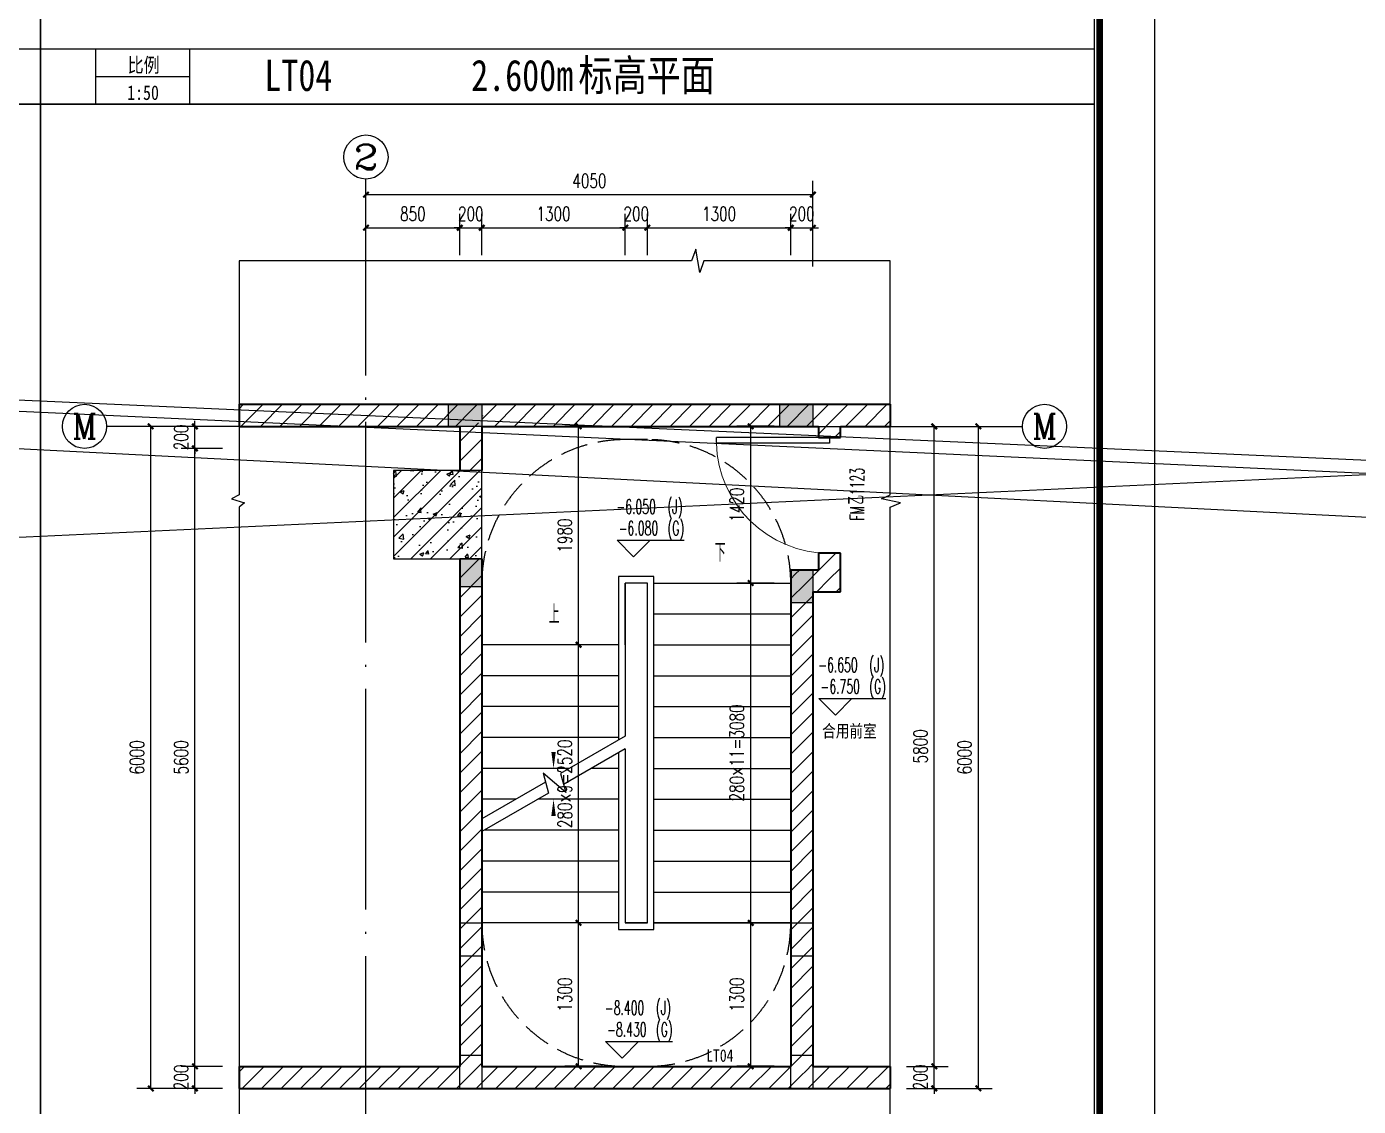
# Model space of a CAD drawing. Header units: millimetres. Extents: x 434053 to 1059003, y -2417481 to 936527.
# Drawn here: x 598276 to 610344, y -1800839 to -1791054 of the extents above; entities that cross this region are included whole.
import ezdxf
from ezdxf.enums import TextEntityAlignment as Align

# ---------------------------------------------------------------- set-up
doc = ezdxf.new("R2010")
doc.units = ezdxf.units.MM
doc.header["$LTSCALE"] = 1000
doc.header["$MEASUREMENT"] = 0
doc.linetypes.add('DASH', pattern=[0.35, 0.25, -0.1])
doc.linetypes.add('DOTE', pattern=[2.42, 2, -0.2, 0.02, -0.2])
doc.layers.get('Defpoints').update_dxf_attribs({"color": 6})
doc.layers.add('20221202建筑修改', color=6, linetype='Continuous', plot=False)
doc.layers.add('A-ANNO-TEXT', color=7, linetype='Continuous', lineweight=25)
doc.layers.add('A-WALL', color=5, linetype='Continuous', lineweight=35)
for name, color, linetype in [('A-ANNO-TTLB', 7, 'Continuous'), ('A-AXIS', 16, 'DOTE'), ('A-WALL-PATT', 8, 'Continuous'), ('AXIS', 3, 'Continuous'), ('AXIS_TEXT', 7, 'Continuous'), ('COLUMN', 5, 'Continuous'), ('DIM_ELEV', 3, 'Continuous'), ('DIM_SYMB', 3, 'Continuous'), ('DOOR_FIRE', 4, 'Continuous'), ('DOOR_FIRE_TEXT', 7, 'Continuous'), ('HZHZNEWPLOTLAYER#@$TT', 7, 'Continuous'), ('PUB_DIM', 83, 'Continuous'), ('PUB_HATCH', 8, 'Continuous'), ('PUB_TEXT', 7, 'Continuous'), ('STAIR', 2, 'Continuous'), ('TZ', 6, 'Continuous'), ('TZ_HATCH', 8, 'Continuous')]:
    doc.layers.add(name, color=color, linetype=linetype)
doc.styles.add('_TCH_AXIS', font='COMPLEX', dxfattribs={"bigfont": 'GBCBIG'})
doc.styles.add('_TCH_DIM', font='SIMPLEX.shx', dxfattribs={"width": 0.8, "height": 3, "bigfont": 'GBCBIG.shx'})
doc.styles.add('_TCH_DIM_T3', font='SIMPLEX', dxfattribs={"width": 0.705882, "bigfont": 'GBCBIG'})
doc.styles.add('_TCH_WINDOW', font='SIMPLEX.shx', dxfattribs={"width": 0.8, "height": 3.5, "bigfont": 'GBCBIG.shx'})
doc.styles.add('COMPLEX', font='COMPLEX')
doc.styles.add('TITXV', font='', dxfattribs={"width": 0.8})
doc.styles.add('宋体', font='', dxfattribs={"width": 0.8})
doc.styles.get('TITXV').set_extended_font_data('SimSun')
doc.styles.get('宋体').set_extended_font_data('SimSun')
doc.dimstyles.new('_TCH_ARCH&&50', dxfattribs={"dimtxt": 127.5, "dimasz": 50, "dimexe": 125, "dimexo": 150, "dimgap": 61.25, "dimtad": 1, "dimdec": 0, "dimzin": 0, "dimdsep": 46, "dimtxsty": '_TCH_DIM_T3', "dimblk": 'ARCHTICK', "dimcen": 0.09, "dimclrt": 7, "dimazin": 2, "dimtfac": 1, "dimtdec": 0, "dimtix": 1, "dimtmove": 2, "dimatfit": 3, "dimfxl": 1, "dimtolj": 1, "dimtzin": 0, "dimarcsym": 0})
pattern_1 = [(45, (-1713816.56, -1462893.01), (-88.388383, 88.388383), [])]

# ---------------------------------------------------------------- blocks, each defined once
blk = doc.blocks.new('A$C1A944FEE')
for p, q in [((0, 500), (9550, 500)), ((500, 500), (500, 0)), ((1350, 500), (1350, 0)), ((500, 250), (1350, 250))]:
    blk.add_line(p, q)
blk.add_lwpolyline([(0, 11820), (9550, 11820), (9550, 0), (0, 0)], close=True)
at = {"layer": 'PUB_TEXT', "style": '宋体', "width": 0.8}
for s, p in [('比例', (791, 288)), ('1:50', (786, 38))]:
    blk.add_text(s, height=132.2, dxfattribs=at).set_placement(p)
blk = doc.blocks.new('_AXISO')
blk.add_circle((0, 0), 0.5)
at = {"layer": 'AXIS_TEXT', "style": 'COMPLEX', "width": 1.041667}
blk.add_attdef('A', text='', height=0.56, dxfattribs=at).set_placement((-0.25, -0.28), (0.25, -0.28), align=Align.FIT)
blk = doc.blocks.new('_ArchTick')
at = {"color": 0, "linetype": 'ByBlock', "const_width": 0.4}
blk.add_lwpolyline([(-0.5, -0.5), (0.5, 0.5)], dxfattribs=at)
blk = doc.blocks.new('*D2411')
at = {"layer": 'Defpoints', "color": 0, "transparency": 16777216}
for p in [(6800, 10500), (2750, 9700), (6800, 9700)]:
    blk.add_point(p, dxfattribs=at)
at = {"layer": 'PUB_DIM', "color": 0, "lineweight": -2, "transparency": 16777216}
for p, q in [((2750, 9850), (2750, 10625)), ((6800, 9850), (6800, 10625)), ((2750, 10500), (6800, 10500))]:
    blk.add_line(p, q, dxfattribs=at)
at = {"layer": 'PUB_DIM', "color": 0, "lineweight": -2, "transparency": 16777216, "xscale": 50, "yscale": 50, "zscale": 50, "rotation": 180}
blk.add_blockref('_ArchTick', (2750, 10500), dxfattribs=at)
at = {"layer": 'PUB_DIM', "color": 0, "lineweight": -2, "transparency": 16777216, "xscale": 50, "yscale": 50, "zscale": 50}
blk.add_blockref('_ArchTick', (6800, 10500), dxfattribs=at)
at = {"layer": 'PUB_DIM', "color": 7, "transparency": 16777216, "insert": (4775, 10625), "char_height": 127.5, "attachment_point": 5, "style": '_TCH_DIM_T3'}
blk.add_mtext('\\A1;4050', dxfattribs=at)
blk = doc.blocks.new('*D2413')
at = {"layer": 'Defpoints', "color": 0, "transparency": 16777216}
for p in [(800, 8400), (1600, 8400), (1600, 2400)]:
    blk.add_point(p, dxfattribs=at)
at = {"layer": 'PUB_DIM', "color": 0, "lineweight": -2, "transparency": 16777216}
for p, q in [((1450, 8400), (675, 8400)), ((800, 2400), (800, 8400)), ((1450, 2400), (675, 2400))]:
    blk.add_line(p, q, dxfattribs=at)
at = {"layer": 'PUB_DIM', "color": 0, "lineweight": -2, "transparency": 16777216, "xscale": 50, "yscale": 50, "zscale": 50}
for p, rotation in [((800, 8400), 90), ((800, 2400), 270)]:
    blk.add_blockref('_ArchTick', p, dxfattribs=dict(at, rotation=rotation))
at = {"layer": 'PUB_DIM', "color": 7, "transparency": 16777216, "insert": (675, 5400), "char_height": 127.5, "attachment_point": 5, "rotation": 90, "style": '_TCH_DIM_T3'}
blk.add_mtext('\\A1;6000', dxfattribs=at)
blk = doc.blocks.new('*D2414')
at = {"layer": 'Defpoints', "color": 0, "transparency": 16777216}
for p in [(7500, 8400), (8300, 8400), (7500, 2400)]:
    blk.add_point(p, dxfattribs=at)
at = {"layer": 'PUB_DIM', "color": 0, "lineweight": -2, "transparency": 16777216}
for p, q in [((7650, 8400), (8425, 8400)), ((8300, 2400), (8300, 8400)), ((7650, 2400), (8425, 2400))]:
    blk.add_line(p, q, dxfattribs=at)
at = {"layer": 'PUB_DIM', "color": 0, "lineweight": -2, "transparency": 16777216, "xscale": 50, "yscale": 50, "zscale": 50}
for p, rotation in [((8300, 8400), 90), ((8300, 2400), 270)]:
    blk.add_blockref('_ArchTick', p, dxfattribs=dict(at, rotation=rotation))
at = {"layer": 'PUB_DIM', "color": 7, "transparency": 16777216, "insert": (8175, 5400), "char_height": 127.5, "attachment_point": 5, "rotation": 90, "style": '_TCH_DIM_T3'}
blk.add_mtext('\\A1;6000', dxfattribs=at)
blk = doc.blocks.new('*D2415')
at = {"layer": 'Defpoints', "color": 0, "transparency": 16777216}
for p in [(1200, 8400), (1600, 8400), (1600, 8200)]:
    blk.add_point(p, dxfattribs=at)
at = {"layer": 'PUB_DIM', "color": 0, "lineweight": -2, "transparency": 16777216}
for p, q in [((1200, 8400), (1200, 8450)), ((1450, 8400), (1075, 8400)), ((1200, 8200), (1200, 8400)), ((1450, 8200), (1075, 8200)), ((1200, 8200), (1200, 8150))]:
    blk.add_line(p, q, dxfattribs=at)
at = {"layer": 'PUB_DIM', "color": 0, "lineweight": -2, "transparency": 16777216, "xscale": 50, "yscale": 50, "zscale": 50}
for p, rotation in [((1200, 8400), 270), ((1200, 8200), 90)]:
    blk.add_blockref('_ArchTick', p, dxfattribs=dict(at, rotation=rotation))
at = {"layer": 'PUB_DIM', "color": 7, "transparency": 16777216, "insert": (1075, 8300), "char_height": 127.5, "attachment_point": 5, "rotation": 90, "style": '_TCH_DIM_T3'}
blk.add_mtext('\\A1;200', dxfattribs=at)
blk = doc.blocks.new('*D2416')
at = {"layer": 'Defpoints', "color": 0, "transparency": 16777216}
for p in [(1200, 8200), (1600, 8200), (1600, 2600)]:
    blk.add_point(p, dxfattribs=at)
at = {"layer": 'PUB_DIM', "color": 0, "lineweight": -2, "transparency": 16777216}
for p, q in [((1450, 8200), (1075, 8200)), ((1200, 2600), (1200, 8200)), ((1450, 2600), (1075, 2600))]:
    blk.add_line(p, q, dxfattribs=at)
at = {"layer": 'PUB_DIM', "color": 0, "lineweight": -2, "transparency": 16777216, "xscale": 50, "yscale": 50, "zscale": 50}
for p, rotation in [((1200, 8200), 90), ((1200, 2600), 270)]:
    blk.add_blockref('_ArchTick', p, dxfattribs=dict(at, rotation=rotation))
at = {"layer": 'PUB_DIM', "color": 7, "transparency": 16777216, "insert": (1075, 5400), "char_height": 127.5, "attachment_point": 5, "rotation": 90, "style": '_TCH_DIM_T3'}
blk.add_mtext('\\A1;5600', dxfattribs=at)
blk = doc.blocks.new('*D2417')
at = {"layer": 'Defpoints', "color": 0, "transparency": 16777216}
for p in [(1200, 2600), (1600, 2600), (1600, 2400)]:
    blk.add_point(p, dxfattribs=at)
at = {"layer": 'PUB_DIM', "color": 0, "lineweight": -2, "transparency": 16777216}
for p, q in [((1450, 2600), (1075, 2600)), ((1200, 2600), (1200, 2650)), ((1200, 2400), (1200, 2600)), ((1450, 2400), (1075, 2400)), ((1200, 2400), (1200, 2350))]:
    blk.add_line(p, q, dxfattribs=at)
at = {"layer": 'PUB_DIM', "color": 0, "lineweight": -2, "transparency": 16777216, "xscale": 50, "yscale": 50, "zscale": 50}
for p, rotation in [((1200, 2600), 270), ((1200, 2400), 90)]:
    blk.add_blockref('_ArchTick', p, dxfattribs=dict(at, rotation=rotation))
at = {"layer": 'PUB_DIM', "color": 7, "transparency": 16777216, "insert": (1075, 2500), "char_height": 127.5, "attachment_point": 5, "rotation": 90, "style": '_TCH_DIM_T3'}
blk.add_mtext('\\A1;200', dxfattribs=at)
blk = doc.blocks.new('*D2418')
at = {"layer": 'Defpoints', "color": 0, "transparency": 16777216}
for p in [(7500, 8400), (7900, 8400), (7500, 2600)]:
    blk.add_point(p, dxfattribs=at)
at = {"layer": 'PUB_DIM', "color": 0, "lineweight": -2, "transparency": 16777216}
for p, q in [((7650, 8400), (8025, 8400)), ((7900, 2600), (7900, 8400)), ((7650, 2600), (8025, 2600))]:
    blk.add_line(p, q, dxfattribs=at)
at = {"layer": 'PUB_DIM', "color": 0, "lineweight": -2, "transparency": 16777216, "xscale": 50, "yscale": 50, "zscale": 50}
for p, rotation in [((7900, 8400), 90), ((7900, 2600), 270)]:
    blk.add_blockref('_ArchTick', p, dxfattribs=dict(at, rotation=rotation))
at = {"layer": 'PUB_DIM', "color": 7, "transparency": 16777216, "insert": (7775, 5500), "char_height": 127.5, "attachment_point": 5, "rotation": 90, "style": '_TCH_DIM_T3'}
blk.add_mtext('\\A1;5800', dxfattribs=at)
blk = doc.blocks.new('*D2419')
at = {"layer": 'Defpoints', "color": 0, "transparency": 16777216}
for p in [(7500, 2600), (7900, 2600), (7500, 2400)]:
    blk.add_point(p, dxfattribs=at)
at = {"layer": 'PUB_DIM', "color": 0, "lineweight": -2, "transparency": 16777216}
for p, q in [((7650, 2600), (8025, 2600)), ((7900, 2600), (7900, 2650)), ((7900, 2400), (7900, 2600)), ((7650, 2400), (8025, 2400)), ((7900, 2400), (7900, 2350))]:
    blk.add_line(p, q, dxfattribs=at)
at = {"layer": 'PUB_DIM', "color": 0, "lineweight": -2, "transparency": 16777216, "xscale": 50, "yscale": 50, "zscale": 50}
for p, rotation in [((7900, 2600), 270), ((7900, 2400), 90)]:
    blk.add_blockref('_ArchTick', p, dxfattribs=dict(at, rotation=rotation))
at = {"layer": 'PUB_DIM', "color": 7, "transparency": 16777216, "insert": (7775, 2500), "char_height": 127.5, "attachment_point": 5, "rotation": 90, "style": '_TCH_DIM_T3'}
blk.add_mtext('\\A1;200', dxfattribs=at)
blk = doc.blocks.new('*D2426')
at = {"layer": 'Defpoints', "color": 0, "transparency": 16777216}
for p in [(3600, 10200), (2750, 9800), (3600, 9800)]:
    blk.add_point(p, dxfattribs=at)
at = {"layer": 'PUB_DIM', "color": 0, "lineweight": -2, "transparency": 16777216}
for p, q in [((2750, 9950), (2750, 10325)), ((3600, 9950), (3600, 10325)), ((2750, 10200), (3600, 10200))]:
    blk.add_line(p, q, dxfattribs=at)
at = {"layer": 'PUB_DIM', "color": 0, "lineweight": -2, "transparency": 16777216, "xscale": 50, "yscale": 50, "zscale": 50, "rotation": 180}
blk.add_blockref('_ArchTick', (2750, 10200), dxfattribs=at)
at = {"layer": 'PUB_DIM', "color": 0, "lineweight": -2, "transparency": 16777216, "xscale": 50, "yscale": 50, "zscale": 50}
blk.add_blockref('_ArchTick', (3600, 10200), dxfattribs=at)
at = {"layer": 'PUB_DIM', "color": 7, "transparency": 16777216, "insert": (3175, 10325), "char_height": 127.5, "attachment_point": 5, "style": '_TCH_DIM_T3'}
blk.add_mtext('\\A1;850', dxfattribs=at)
blk = doc.blocks.new('*D2427')
at = {"layer": 'Defpoints', "color": 0, "transparency": 16777216}
for p in [(3800, 10200), (3600, 9800), (3800, 9800)]:
    blk.add_point(p, dxfattribs=at)
at = {"layer": 'PUB_DIM', "color": 0, "lineweight": -2, "transparency": 16777216}
for p, q in [((3600, 9950), (3600, 10325)), ((3800, 9950), (3800, 10325)), ((3600, 10200), (3550, 10200)), ((3600, 10200), (3800, 10200)), ((3800, 10200), (3850, 10200))]:
    blk.add_line(p, q, dxfattribs=at)
at = {"layer": 'PUB_DIM', "color": 0, "lineweight": -2, "transparency": 16777216, "xscale": 50, "yscale": 50, "zscale": 50}
blk.add_blockref('_ArchTick', (3600, 10200), dxfattribs=at)
at = {"layer": 'PUB_DIM', "color": 0, "lineweight": -2, "transparency": 16777216, "xscale": 50, "yscale": 50, "zscale": 50, "rotation": 180}
blk.add_blockref('_ArchTick', (3800, 10200), dxfattribs=at)
at = {"layer": 'PUB_DIM', "color": 7, "transparency": 16777216, "insert": (3700, 10325), "char_height": 127.5, "attachment_point": 5, "style": '_TCH_DIM_T3'}
blk.add_mtext('\\A1;200', dxfattribs=at)
blk = doc.blocks.new('*D2428')
at = {"layer": 'Defpoints', "color": 0, "transparency": 16777216}
for p in [(5100, 10200), (3800, 9800), (5100, 9800)]:
    blk.add_point(p, dxfattribs=at)
at = {"layer": 'PUB_DIM', "color": 0, "lineweight": -2, "transparency": 16777216}
for p, q in [((3800, 9950), (3800, 10325)), ((5100, 9950), (5100, 10325)), ((3800, 10200), (5100, 10200))]:
    blk.add_line(p, q, dxfattribs=at)
at = {"layer": 'PUB_DIM', "color": 0, "lineweight": -2, "transparency": 16777216, "xscale": 50, "yscale": 50, "zscale": 50, "rotation": 180}
blk.add_blockref('_ArchTick', (3800, 10200), dxfattribs=at)
at = {"layer": 'PUB_DIM', "color": 0, "lineweight": -2, "transparency": 16777216, "xscale": 50, "yscale": 50, "zscale": 50}
blk.add_blockref('_ArchTick', (5100, 10200), dxfattribs=at)
at = {"layer": 'PUB_DIM', "color": 7, "transparency": 16777216, "insert": (4450, 10325), "char_height": 127.5, "attachment_point": 5, "style": '_TCH_DIM_T3'}
blk.add_mtext('\\A1;1300', dxfattribs=at)
blk = doc.blocks.new('*D2429')
at = {"layer": 'Defpoints', "color": 0, "transparency": 16777216}
for p in [(5300, 10200), (5100, 9800), (5300, 9800)]:
    blk.add_point(p, dxfattribs=at)
at = {"layer": 'PUB_DIM', "color": 0, "lineweight": -2, "transparency": 16777216}
for p, q in [((5100, 9950), (5100, 10325)), ((5300, 9950), (5300, 10325)), ((5100, 10200), (5050, 10200)), ((5100, 10200), (5300, 10200)), ((5300, 10200), (5350, 10200))]:
    blk.add_line(p, q, dxfattribs=at)
at = {"layer": 'PUB_DIM', "color": 0, "lineweight": -2, "transparency": 16777216, "xscale": 50, "yscale": 50, "zscale": 50}
blk.add_blockref('_ArchTick', (5100, 10200), dxfattribs=at)
at = {"layer": 'PUB_DIM', "color": 0, "lineweight": -2, "transparency": 16777216, "xscale": 50, "yscale": 50, "zscale": 50, "rotation": 180}
blk.add_blockref('_ArchTick', (5300, 10200), dxfattribs=at)
at = {"layer": 'PUB_DIM', "color": 7, "transparency": 16777216, "insert": (5200, 10325), "char_height": 127.5, "attachment_point": 5, "style": '_TCH_DIM_T3'}
blk.add_mtext('\\A1;200', dxfattribs=at)
blk = doc.blocks.new('*D2430')
at = {"layer": 'Defpoints', "color": 0, "transparency": 16777216}
for p in [(6600, 10200), (5300, 9800), (6600, 9800)]:
    blk.add_point(p, dxfattribs=at)
at = {"layer": 'PUB_DIM', "color": 0, "lineweight": -2, "transparency": 16777216}
for p, q in [((5300, 9950), (5300, 10325)), ((6600, 9950), (6600, 10325)), ((5300, 10200), (6600, 10200))]:
    blk.add_line(p, q, dxfattribs=at)
at = {"layer": 'PUB_DIM', "color": 0, "lineweight": -2, "transparency": 16777216, "xscale": 50, "yscale": 50, "zscale": 50, "rotation": 180}
blk.add_blockref('_ArchTick', (5300, 10200), dxfattribs=at)
at = {"layer": 'PUB_DIM', "color": 0, "lineweight": -2, "transparency": 16777216, "xscale": 50, "yscale": 50, "zscale": 50}
blk.add_blockref('_ArchTick', (6600, 10200), dxfattribs=at)
at = {"layer": 'PUB_DIM', "color": 7, "transparency": 16777216, "insert": (5950, 10325), "char_height": 127.5, "attachment_point": 5, "style": '_TCH_DIM_T3'}
blk.add_mtext('\\A1;1300', dxfattribs=at)
blk = doc.blocks.new('*D2431')
at = {"layer": 'Defpoints', "color": 0, "transparency": 16777216}
for p in [(6800, 10200), (6600, 9800), (6800, 9800)]:
    blk.add_point(p, dxfattribs=at)
at = {"layer": 'PUB_DIM', "color": 0, "lineweight": -2, "transparency": 16777216}
for p, q in [((6600, 9950), (6600, 10325)), ((6800, 9950), (6800, 10325)), ((6600, 10200), (6550, 10200)), ((6600, 10200), (6800, 10200)), ((6800, 10200), (6850, 10200))]:
    blk.add_line(p, q, dxfattribs=at)
at = {"layer": 'PUB_DIM', "color": 0, "lineweight": -2, "transparency": 16777216, "xscale": 50, "yscale": 50, "zscale": 50}
blk.add_blockref('_ArchTick', (6600, 10200), dxfattribs=at)
at = {"layer": 'PUB_DIM', "color": 0, "lineweight": -2, "transparency": 16777216, "xscale": 50, "yscale": 50, "zscale": 50, "rotation": 180}
blk.add_blockref('_ArchTick', (6800, 10200), dxfattribs=at)
at = {"layer": 'PUB_DIM', "color": 7, "transparency": 16777216, "insert": (6700, 10325), "char_height": 127.5, "attachment_point": 5, "style": '_TCH_DIM_T3'}
blk.add_mtext('\\A1;200', dxfattribs=at)
blk = doc.blocks.new('asdfgafgA$C15443CC7')
at = {"layer": 'A-ANNO-TTLB'}
blk.add_lwpolyline([(52200, 0), (209850, 0), (209850, 89100), (52200, 89100)], close=True, dxfattribs=at)
at = {"layer": 'A-ANNO-TTLB', "const_width": 180}
blk.add_lwpolyline([(55950, 1500), (208350, 1500), (208350, 87600), (55950, 87600)], close=True, dxfattribs=at)
blk = doc.blocks.new('asdfadfsdhg')
at = {"xscale": 0.3333333333333333, "yscale": 0.3333333333333333, "zscale": 0.3333333333333333, "rotation": 270}
blk.add_blockref('asdfgafgA$C15443CC7', (0, 69950), dxfattribs=at)
blk = doc.blocks.new('A$C41BC708E')
at = {"layer": 'TZ_HATCH'}
h = blk.add_hatch(color=256, dxfattribs=at)
h.dxf.hatch_style = 1
h.paths.add_polyline_path([(68834, 6759), (69134, 6759), (69134, 6559), (68834, 6559)])
h = blk.add_hatch(color=256, dxfattribs=at)
h.dxf.hatch_style = 1
h.paths.add_polyline_path([(71834, 6759), (72134, 6759), (72134, 6559), (71834, 6559)])
h = blk.add_hatch(color=256, dxfattribs=at)
h.dxf.hatch_style = 1
h.paths.add_polyline_path([(69134, 5359), (68934, 5359), (68934, 5109), (69134, 5109)])
h = blk.add_hatch(color=256, dxfattribs=at)
h.dxf.hatch_style = 1
h.paths.add_polyline_path([(72134, 5259), (72134, 4959), (71934, 4959), (71934, 5259)])
at = {"layer": 'TZ'}
for points in [[(68834, 6759), (69134, 6759), (69134, 6559), (68834, 6559)], [(71834, 6759), (72134, 6759), (72134, 6559), (71834, 6559)], [(69134, 5359), (68934, 5359), (68934, 5109), (69134, 5109)], [(72134, 5259), (72134, 4959), (71934, 4959), (71934, 5259)], [(69134, 2059), (69134, 1759), (68934, 1759), (68934, 2059)], [(72134, 2059), (72134, 1759), (71934, 1759), (71934, 2059)], [(69134, 859), (69134, 559), (68934, 559), (68934, 859)], [(72134, 859), (72134, 559), (71934, 559), (71934, 859)]]:
    blk.add_lwpolyline(points, close=True, dxfattribs=at)
blk = doc.blocks.new('*D2365')
at = {"layer": 'Defpoints', "color": 0, "transparency": 16777216}
for p in [(603278, -1799176), (603641, -1799176), (603641, -1800476)]:
    blk.add_point(p, dxfattribs=at)
at = {"layer": 'PUB_DIM', "color": 0, "lineweight": -2, "transparency": 16777216}
for p, q in [((603491, -1799176), (603153, -1799176)), ((603278, -1800476), (603278, -1799176)), ((603491, -1800476), (603153, -1800476))]:
    blk.add_line(p, q, dxfattribs=at)
at = {"layer": 'PUB_DIM', "color": 0, "lineweight": -2, "transparency": 16777216, "xscale": 50, "yscale": 50, "zscale": 50}
for p, rotation in [((603278, -1799176), 90), ((603278, -1800476), 270)]:
    blk.add_blockref('_ArchTick', p, dxfattribs=dict(at, rotation=rotation))
at = {"layer": 'PUB_DIM', "color": 7, "transparency": 16777216, "insert": (603153, -1799826), "char_height": 127.5, "attachment_point": 5, "rotation": 90, "style": '_TCH_DIM_T3'}
blk.add_mtext('\\A1;1300', dxfattribs=at)
blk = doc.blocks.new('*D2366')
at = {"layer": 'Defpoints', "color": 0, "transparency": 16777216}
for p in [(603278, -1796656), (603641, -1796656), (603641, -1799176)]:
    blk.add_point(p, dxfattribs=at)
at = {"layer": 'PUB_DIM', "color": 0, "lineweight": -2, "transparency": 16777216}
for p, q in [((603491, -1796656), (603153, -1796656)), ((603278, -1799176), (603278, -1796656)), ((603491, -1799176), (603153, -1799176))]:
    blk.add_line(p, q, dxfattribs=at)
at = {"layer": 'PUB_DIM', "color": 0, "lineweight": -2, "transparency": 16777216, "xscale": 50, "yscale": 50, "zscale": 50}
for p, rotation in [((603278, -1796656), 90), ((603278, -1799176), 270)]:
    blk.add_blockref('_ArchTick', p, dxfattribs=dict(at, rotation=rotation))
at = {"layer": 'PUB_DIM', "color": 7, "transparency": 16777216, "insert": (603153, -1797916), "char_height": 127.5, "attachment_point": 5, "rotation": 90, "style": '_TCH_DIM_T3'}
blk.add_mtext('\\A1;280×9=2520', dxfattribs=at)
blk = doc.blocks.new('*D2367')
at = {"layer": 'Defpoints', "color": 0, "transparency": 16777216}
for p in [(603278, -1794676), (603641, -1794676), (603641, -1796656)]:
    blk.add_point(p, dxfattribs=at)
at = {"layer": 'PUB_DIM', "color": 0, "lineweight": -2, "transparency": 16777216}
for p, q in [((603491, -1794676), (603153, -1794676)), ((603278, -1796656), (603278, -1794676)), ((603491, -1796656), (603153, -1796656))]:
    blk.add_line(p, q, dxfattribs=at)
at = {"layer": 'PUB_DIM', "color": 0, "lineweight": -2, "transparency": 16777216, "xscale": 50, "yscale": 50, "zscale": 50}
for p, rotation in [((603278, -1794676), 90), ((603278, -1796656), 270)]:
    blk.add_blockref('_ArchTick', p, dxfattribs=dict(at, rotation=rotation))
at = {"layer": 'PUB_DIM', "color": 7, "transparency": 16777216, "insert": (603153, -1795666), "char_height": 127.5, "attachment_point": 5, "rotation": 90, "style": '_TCH_DIM_T3'}
blk.add_mtext('\\A1;1980', dxfattribs=at)
blk = doc.blocks.new('*D2368')
at = {"layer": 'Defpoints', "color": 0, "transparency": 16777216}
for p in [(604838, -1799176), (605201, -1799176), (605201, -1800476)]:
    blk.add_point(p, dxfattribs=at)
at = {"layer": 'PUB_DIM', "color": 0, "lineweight": -2, "transparency": 16777216}
for p, q in [((605051, -1799176), (604713, -1799176)), ((604838, -1800476), (604838, -1799176)), ((605051, -1800476), (604713, -1800476))]:
    blk.add_line(p, q, dxfattribs=at)
at = {"layer": 'PUB_DIM', "color": 0, "lineweight": -2, "transparency": 16777216, "xscale": 50, "yscale": 50, "zscale": 50}
for p, rotation in [((604838, -1799176), 90), ((604838, -1800476), 270)]:
    blk.add_blockref('_ArchTick', p, dxfattribs=dict(at, rotation=rotation))
at = {"layer": 'PUB_DIM', "color": 7, "transparency": 16777216, "insert": (604713, -1799826), "char_height": 127.5, "attachment_point": 5, "rotation": 90, "style": '_TCH_DIM_T3'}
blk.add_mtext('\\A1;1300', dxfattribs=at)
blk = doc.blocks.new('*D2369')
at = {"layer": 'Defpoints', "color": 0, "transparency": 16777216}
for p in [(604838, -1796096), (605201, -1796096), (605201, -1799176)]:
    blk.add_point(p, dxfattribs=at)
at = {"layer": 'PUB_DIM', "color": 0, "lineweight": -2, "transparency": 16777216}
for p, q in [((605051, -1796096), (604713, -1796096)), ((604838, -1799176), (604838, -1796096)), ((605051, -1799176), (604713, -1799176))]:
    blk.add_line(p, q, dxfattribs=at)
at = {"layer": 'PUB_DIM', "color": 0, "lineweight": -2, "transparency": 16777216, "xscale": 50, "yscale": 50, "zscale": 50}
for p, rotation in [((604838, -1796096), 90), ((604838, -1799176), 270)]:
    blk.add_blockref('_ArchTick', p, dxfattribs=dict(at, rotation=rotation))
at = {"layer": 'PUB_DIM', "color": 7, "transparency": 16777216, "insert": (604713, -1797636), "char_height": 127.5, "attachment_point": 5, "rotation": 90, "style": '_TCH_DIM_T3'}
blk.add_mtext('\\A1;280×11=3080', dxfattribs=at)
blk = doc.blocks.new('*D2370')
at = {"layer": 'Defpoints', "color": 0, "transparency": 16777216}
for p in [(604838, -1794676), (605201, -1794676), (605201, -1796096)]:
    blk.add_point(p, dxfattribs=at)
at = {"layer": 'PUB_DIM', "color": 0, "lineweight": -2, "transparency": 16777216}
for p, q in [((605051, -1794676), (604713, -1794676)), ((604838, -1796096), (604838, -1794676)), ((605051, -1796096), (604713, -1796096))]:
    blk.add_line(p, q, dxfattribs=at)
at = {"layer": 'PUB_DIM', "color": 0, "lineweight": -2, "transparency": 16777216, "xscale": 50, "yscale": 50, "zscale": 50}
for p, rotation in [((604838, -1794676), 90), ((604838, -1796096), 270)]:
    blk.add_blockref('_ArchTick', p, dxfattribs=dict(at, rotation=rotation))
at = {"layer": 'PUB_DIM', "color": 7, "transparency": 16777216, "insert": (604713, -1795386), "char_height": 127.5, "attachment_point": 5, "rotation": 90, "style": '_TCH_DIM_T3'}
blk.add_mtext('\\A1;1420', dxfattribs=at)
blk = doc.blocks.new('$DorLib2D$00000001')
for p, q in [((0.45, 0.975), (0.5, 0.975)), ((0.45, 0), (0.45, 0.975)), ((0.5, 0), (0.5, 0.975)), ((0.5, 0), (0.45, 0))]:
    blk.add_line(p, q)
at = {"lineweight": 13}
blk.add_arc((0.475, 0), 0.975, 91.4693, 180, dxfattribs=at)
blk = doc.blocks.new('A$C2FA77C9D')
at = {"layer": 'A-AXIS'}
for p, q in [((2750, 1600), (2750, 9900)), ((1600, 8400), (7500, 8400))]:
    blk.add_line(p, q, dxfattribs=at)
at = {"layer": 'AXIS'}
for p, q in [((2750, 10100), (2750, 10641)), ((1600, 8400), (400, 8400)), ((7500, 8400), (8700, 8400))]:
    blk.add_line(p, q, dxfattribs=at)
at = {"layer": 'DIM_SYMB'}
blk.add_lwpolyline([(7500, 9900), (5813.4, 9900), (5775.2, 9795), (5738.2, 10005), (5700.9, 9900), (1600, 9900), (1600, 7780.9), (1530.8, 7742.7), (1650.7, 7705.7), (1600, 7668.4), (1600, 1600), (5700.9, 1600), (5738.2, 1693.7), (5770.8, 1519), (5813.4, 1600), (7500, 1600), (7500, 7668.4), (7595, 7705.7), (7421.8, 7742.7), (7500, 7780.9), (7500, 9900)], dxfattribs=at)
at = {"layer": 'AXIS'}
ref = blk.add_blockref('_AXISO', (2750, 10841), dxfattribs=dict(at, xscale=400, yscale=400, zscale=400))
ref.add_attrib('A', '2', dxfattribs={"layer": 'AXIS_TEXT', "height": 226.3, "style": '_TCH_AXIS', "width": 1.5}).set_placement((2636.9, 10727.9), (2863.1, 10727.9), align=Align.FIT)
ref = blk.add_blockref('_AXISO', (200, 8400), dxfattribs=dict(at, xscale=400, yscale=400, zscale=400))
ref.add_attrib('A', 'M', dxfattribs={"layer": 'AXIS_TEXT', "height": 226.3, "style": '_TCH_AXIS'}).set_placement((86.9, 8286.9), (313.1, 8286.9), align=Align.FIT)
ref = blk.add_blockref('_AXISO', (8900, 8400), dxfattribs=dict(at, xscale=400, yscale=400, zscale=400))
ref.add_attrib('A', 'M', dxfattribs={"layer": 'AXIS_TEXT', "height": 226.3, "style": '_TCH_AXIS'}).set_placement((8786.9, 8286.9), (9013.1, 8286.9), align=Align.FIT)
at = {"layer": 'PUB_DIM'}
for p1, p2, distance, picture, middle in [((2750, 9700), (6800, 9700), 800, '*D2411', (4775, 10625)), ((2750, 9800), (3600, 9800), 400, '*D2426', (3175, 10325)), ((3600, 9800), (3800, 9800), 400, '*D2427', (3700, 10325)), ((3800, 9800), (5100, 9800), 400, '*D2428', (4450, 10325)), ((5100, 9800), (5300, 9800), 400, '*D2429', (5200, 10325)), ((5300, 9800), (6600, 9800), 400, '*D2430', (5950, 10325)), ((6600, 9800), (6800, 9800), 400, '*D2431', (6700, 10325)), ((1600, 8200), (1600, 8400), 400, '*D2415', (1075, 8300)), ((1600, 2400), (1600, 8400), 800, '*D2413', (675, 5400)), ((7500, 2400), (7500, 8400), -800, '*D2414', (8175, 5400)), ((7500, 2600), (7500, 8400), -400, '*D2418', (7775, 5500)), ((1600, 2600.1), (1600, 8200), 400, '*D2416', (1075, 5400)), ((1600, 2400), (1600, 2600.1), 400, '*D2417', (1075, 2500)), ((7500, 2400), (7500, 2600), -400, '*D2419', (7775, 2500))]:
    dim = blk.add_aligned_dim(p1=p1, p2=p2, distance=distance, dimstyle='_TCH_ARCH&&50', dxfattribs=at)
    dim.commit()
    dim.dimension.update_dxf_attribs({"geometry": picture, "text_midpoint": middle})

msp = doc.modelspace()

# ---------------------------------------------------------------- hatches: boundary and pattern name
at = {"layer": 'A-WALL-PATT'}
h = msp.add_hatch(dxfattribs=at)
h.set_pattern_fill('普通砖', color=256, scale=50, style=0)
h.set_pattern_definition(pattern_1)
h.paths.add_polyline_path([(600200.9, -1794676.3), (602200.9, -1794676.3), (602327.6, -1794603.3), (602300.9, -1794476.3), (600200.9, -1794476.3)])
h = msp.add_hatch(dxfattribs=at)
h.set_pattern_fill('普通砖', color=256, scale=50, style=0)
h.set_pattern_definition(pattern_1)
h.paths.add_polyline_path([(602327.6, -1794603.3), (602407.8, -1794584.2), (602404.6, -1794626.5), (602400.9, -1794476.3), (602300.9, -1794476.3)])
h = msp.add_hatch(dxfattribs=at)
h.set_pattern_fill('普通砖', color=256, scale=50, style=0)
h.set_pattern_definition(pattern_1)
h.paths.add_polyline_path([(602404.6, -1794626.5), (602400.9, -1794676.3), (605450.9, -1794676.3), (605550.9, -1794609.6), (605550.9, -1794476.3), (602400.9, -1794476.3)])
h = msp.add_hatch(dxfattribs=at)
h.set_pattern_fill('普通砖', color=256, scale=50, style=0)
h.set_pattern_definition(pattern_1)
h.paths.add_polyline_path([(605550.9, -1794609.6), (605650.9, -1794676.3), (606100.9, -1794676.3), (606100.9, -1794476.3), (605550.9, -1794476.3)])
h = msp.add_hatch(dxfattribs=at)
h.set_pattern_fill('普通砖', color=256, scale=50, style=0)
h.set_pattern_definition(pattern_1)
h.paths.add_polyline_path([(602200.9, -1795076.3), (602400.9, -1795076.3), (602400.9, -1794676.3), (602327.6, -1794603.3), (602200.9, -1794676.3)])
h = msp.add_hatch(dxfattribs=at)
h.set_pattern_fill('普通砖', color=256, scale=50, style=0)
h.set_pattern_definition(pattern_1)
h.paths.add_polyline_path([(605450.9, -1794676.3), (605450.9, -1794776.3), (605650.9, -1794776.3), (605650.9, -1794676.3), (605550.9, -1794609.6)])
h = msp.add_hatch(dxfattribs=at)
h.set_pattern_fill('普通砖', color=256, scale=50, style=0)
h.set_pattern_definition(pattern_1)
h.paths.add_polyline_path([(602400.9, -1795876.3), (602200.9, -1795876.3), (602200.9, -1800476.3), (602300.9, -1800542.9), (602400.9, -1800476.3)])
h = msp.add_hatch(dxfattribs=at)
h.set_pattern_fill('普通砖', color=256, scale=50, style=0)
h.set_pattern_definition(pattern_1)
h.paths.add_polyline_path([(605650.9, -1796176.3), (605650.9, -1795826.3), (605450.9, -1795826.3), (605450.9, -1795976.3)])
h = msp.add_hatch(dxfattribs=at)
h.set_pattern_fill('普通砖', color=256, scale=50, style=0)
h.set_pattern_definition(pattern_1)
h.paths.add_polyline_path([(605200.9, -1795976.3), (605400.9, -1796176.3), (605650.9, -1796176.3), (605450.9, -1795976.3)])
h = msp.add_hatch(dxfattribs=at)
h.set_pattern_fill('普通砖', color=256, scale=50, style=0)
h.set_pattern_definition(pattern_1)
h.paths.add_polyline_path([(605400.9, -1796176.3), (605200.9, -1795976.3), (605200.9, -1800476.3), (605300.9, -1800542.9), (605400.9, -1800476.3)])
h = msp.add_hatch(dxfattribs=at)
h.set_pattern_fill('普通砖', color=256, scale=50, style=0)
h.set_pattern_definition(pattern_1)
h.paths.add_polyline_path([(600200.9, -1800676.3), (602300.9, -1800676.3), (602300.9, -1800542.9), (602200.9, -1800476.3), (600200.9, -1800476.3)])
h = msp.add_hatch(dxfattribs=at)
h.set_pattern_fill('普通砖', color=256, scale=50, style=0)
h.set_pattern_definition(pattern_1)
h.paths.add_polyline_path([(602300.9, -1800542.9), (602300.9, -1800676.3), (605300.9, -1800676.3), (605300.9, -1800542.9), (605200.9, -1800476.3), (602400.9, -1800476.3)])
h = msp.add_hatch(dxfattribs=at)
h.set_pattern_fill('普通砖', color=256, scale=50, style=0)
h.set_pattern_definition(pattern_1)
h.paths.add_polyline_path([(605300.9, -1800542.9), (605300.9, -1800676.3), (606100.9, -1800676.3), (606100.9, -1800476.3), (605400.9, -1800476.3)])
at = {"layer": 'PUB_HATCH'}
h = msp.add_hatch(dxfattribs=at)
h.set_pattern_fill('钢筋混凝土', color=256, scale=50, style=0)
h.set_pattern_definition([(45, (-1713816.56, -1462982.77), (-88.3883476, 88.3883476), []), (50, (-1713816.56, -1462982.77), (358.63009, -31.376067), [37.5, -412.5]), (355, (-1713816.56, -1462982.77), (-69.375667, 376.096067), [30, -330]), (100.4514, (-1713786.68, -1462985.4), (289.25469, 344.71977), [31.870095, -350.571056]), (46.1842, (-1713816.56, -1462882.77), (533.620524, -82.75951), [56.25, -618.75]), (96.6356, (-1713772.1, -1462889.67), (467.33135, 487.05894), [47.80514, -525.8565]), (351.1842, (-1713816.56, -1462882.77), (467.33097, 487.0593), [45, -495]), (21, (-1713766.56, -1462907.77), (298.453526, -201.309445), [37.5, -412.5]), (326, (-1713766.56, -1462907.77), (121.657666, 362.57502), [30, -330]), (71.4514, (-1713741.7, -1462924.55), (420.111314, 161.26525), [31.870095, -350.571056]), (37.5, (-1713816.56, -1462982.77), (6.079928, 166.446927), [0, -326, 0, -335, 0, -331.25]), (7.5, (-1713816.56, -1462982.77), (131.534769, 197.205856), [0, -191, 0, -318.5, 0, -126.25]), (327.5, (-1713928.06, -1462982.77), (266.911218, -11.277436), [0, -125, 0, -390, 0, -517.5]), (317.5, (-1713978.06, -1462982.77), (291.593085, 50.05249), [0, -162.5, 0, -259, 0, -367.5])])
h.paths.add_polyline_path([(601600.9, -1795876.3), (602400.9, -1795876.3), (602400.9, -1795076.3), (601600.9, -1795076.3)])

# ---------------------------------------------------------------- linework, layer by layer
at = {"layer": '20221202建筑修改'}
for points in [[(500113.9, -1786928.8), (525887.9, -1786928.8), (538290.9, -1783315.3), (538775.9, -1791210.3), (594213.9, -1795866.3), (684796.6, -1791660.3), (699245.4, -1799510.3)], [(684774.4, -1799275.3), (525887.9, -1791210.3), (702998.4, -1799360.3)], [(654124.2, -1796937.3), (525887.9, -1791210.3)]]:
    msp.add_lwpolyline(points, dxfattribs=at)
at = {"layer": 'A-WALL'}
for p, q in [((600200.9, -1794476.3), (602300.9, -1794476.3)), ((600200.9, -1794476.3), (600200.9, -1794676.3)), ((602300.9, -1794476.3), (602400.9, -1794476.3)), ((602400.9, -1794476.3), (605550.9, -1794476.3)), ((602407.8, -1794584.2), (602408.3, -1794576.8)), ((605550.9, -1794476.3), (606100.9, -1794476.3)), ((606100.9, -1794476.3), (606100.9, -1794676.3)), ((600200.9, -1794676.3), (602200.9, -1794676.3)), ((602200.9, -1794676.3), (602200.9, -1795076.3)), ((602400.9, -1794676.3), (602400.9, -1795076.3)), ((602400.9, -1794676.3), (605450.9, -1794676.3)), ((605450.9, -1794676.3), (605450.9, -1794776.3)), ((605650.9, -1794776.3), (605650.9, -1794676.3)), ((605650.9, -1794676.3), (606100.9, -1794676.3)), ((605450.9, -1794776.3), (605650.9, -1794776.3)), ((602200.9, -1795876.3), (602200.9, -1800476.3)), ((602400.9, -1795876.3), (602400.9, -1800476.3)), ((605650.9, -1795826.3), (605450.9, -1795826.3)), ((605450.9, -1795826.3), (605450.9, -1795976.3)), ((605650.9, -1796176.3), (605650.9, -1795826.3)), ((605200.9, -1795976.3), (605450.9, -1795976.3)), ((605200.9, -1795976.3), (605200.9, -1800476.3)), ((605400.9, -1796176.3), (605650.9, -1796176.3)), ((605400.9, -1796176.3), (605400.9, -1800476.3)), ((600200.9, -1800476.3), (602200.9, -1800476.3)), ((600200.9, -1800476.3), (600200.9, -1800676.3)), ((602400.9, -1800476.3), (605200.9, -1800476.3)), ((605400.9, -1800476.3), (606100.9, -1800476.3)), ((606100.9, -1800476.3), (606100.9, -1800676.3)), ((600200.9, -1800676.3), (602300.9, -1800676.3)), ((602300.9, -1800676.3), (605300.9, -1800676.3)), ((605300.9, -1800676.3), (606100.9, -1800676.3))]:
    msp.add_line(p, q, dxfattribs=at)
at = {"layer": 'COLUMN'}
for p, q in [((602400.9, -1795076.3), (601600.9, -1795076.3)), ((601600.9, -1795076.3), (601600.9, -1795876.3)), ((602400.9, -1795876.3), (602400.9, -1795076.3)), ((601600.9, -1795876.3), (602400.9, -1795876.3))]:
    msp.add_line(p, q, dxfattribs=at)
at = {"layer": 'DIM_ELEV'}
for p, q in [((603776.4, -1795857.8), (603626.4, -1795707.8)), ((603626.4, -1795707.8), (604234.2, -1795707.8)), ((603776.4, -1795857.8), (603926.4, -1795707.8)), ((605605.1, -1797292.6), (605455.1, -1797142.6)), ((605455.1, -1797142.6), (606062.9, -1797142.6)), ((605605.1, -1797292.6), (605755.1, -1797142.6)), ((603671.4, -1800400.8), (603521.4, -1800250.8)), ((603521.4, -1800250.8), (604129.2, -1800250.8)), ((603671.4, -1800400.8), (603821.4, -1800250.8))]:
    msp.add_line(p, q, dxfattribs=at)
at = {"layer": 'DIM_SYMB'}
for points in [[(604550.9, -1795956.3, 0, 0, 0), (604550.9, -1799826.2, 0, 0, 0), (603050.9, -1799826.2, 0, 0, 0), (603050.9, -1798056.3, 0, 40, 0), (603050.9, -1798206.3, 0, 0, 0)], [(603050.9, -1796516.3, 0, 0, 0), (603050.9, -1797776.3, 0, 40, 0), (603050.9, -1797626.3, 0, 0, 0)]]:
    msp.add_lwpolyline(points, format="xyseb", dxfattribs=at)
at = {"layer": 'STAIR'}
for p, q in [((603960.9, -1796036.3), (603640.9, -1796036.3)), ((603640.9, -1796036.3), (603640.9, -1797517.9)), ((603900.9, -1796096.3), (603700.9, -1796096.3)), ((603700.9, -1796096.3), (603700.9, -1797483.3)), ((603700.9, -1796656.3), (603700.9, -1796096.3)), ((603900.9, -1799176.3), (603900.9, -1796096.3)), ((603900.9, -1799176.3), (603900.9, -1796096.3)), ((603960.9, -1799236.3), (603960.9, -1796036.3)), ((603960.9, -1796096.3), (605200.9, -1796096.3)), ((605200.9, -1799176.3), (605200.9, -1796096.3)), ((603960.9, -1796376.3), (605200.9, -1796376.3)), ((602400.9, -1796656.3), (602400.9, -1798233.8)), ((603640.9, -1796656.3), (602400.9, -1796656.3)), ((603700.9, -1796656.3), (603700.9, -1797483.3)), ((603960.9, -1796656.3), (605200.9, -1796656.3)), ((603640.9, -1796936.3), (602400.9, -1796936.3)), ((603960.9, -1796936.3), (605200.9, -1796936.3)), ((603640.9, -1797216.3), (602400.9, -1797216.3)), ((603960.9, -1797216.3), (605200.9, -1797216.3)), ((603640.9, -1797496.3), (602400.9, -1797496.3)), ((603700.9, -1797483.3), (603115.3, -1797821.4)), ((603700.9, -1797598.7), (603142.1, -1797921.4)), ((603700.9, -1797598.7), (603700.9, -1799176.3)), ((603700.9, -1797598.7), (603700.9, -1799176.3)), ((603960.9, -1797496.3), (605200.9, -1797496.3)), ((603640.9, -1797633.4), (603640.9, -1799236.3)), ((603193.4, -1797776.3), (602400.9, -1797776.3)), ((603161.5, -1797993.7), (602955.5, -1797820.8)), ((602955.5, -1797820.8), (603003.8, -1798001.2)), ((603115.3, -1797821.4), (603161.5, -1797993.7)), ((603640.9, -1797776.3), (603393.4, -1797776.3)), ((603960.9, -1797776.3), (605200.9, -1797776.3)), ((602977, -1797901.2), (602400.9, -1798233.8)), ((603003.8, -1798001.2), (602400.9, -1798349.3)), ((602708.4, -1798056.3), (602400.9, -1798056.3)), ((603640.9, -1798056.3), (602908.4, -1798056.3)), ((603960.9, -1798056.3), (605200.9, -1798056.3)), ((602400.9, -1798349.3), (602400.9, -1799176.3)), ((603640.9, -1798336.3), (602423.5, -1798336.3)), ((603960.9, -1798336.3), (605200.9, -1798336.3)), ((603640.9, -1798616.3), (602400.9, -1798616.3)), ((603960.9, -1798616.3), (605200.9, -1798616.3)), ((603640.9, -1798896.3), (602400.9, -1798896.3)), ((603960.9, -1798896.3), (605200.9, -1798896.3)), ((603640.9, -1799176.3), (602400.9, -1799176.3)), ((602400.9, -1799176.3), (602400.9, -1800476.2)), ((603640.9, -1799176.3), (602400.9, -1799176.3)), ((603640.9, -1799236.3), (603960.9, -1799236.3)), ((603700.9, -1799176.3), (603900.9, -1799176.3)), ((603900.9, -1799176.3), (603700.9, -1799176.3)), ((603960.9, -1799176.3), (605200.9, -1799176.3)), ((605200.9, -1799176.3), (603960.9, -1799176.3)), ((605200.9, -1800476.2), (605200.9, -1799176.3)), ((602400.9, -1800476.2), (605200.9, -1800476.2))]:
    msp.add_line(p, q, dxfattribs=at)
at = {"layer": 'STAIR', "linetype": 'DASH'}
for points in [[(605200.9, -1796096.2, 0.4142136), (603901, -1794796.3), (603701, -1794796.3, 0.4142136), (602401.2, -1796096.2)], [(605200.9, -1799176.3, -0.4142136), (603901, -1800476.2), (603701, -1800476.2, -0.4142136), (602401.2, -1799176.3)]]:
    msp.add_lwpolyline(points, format="xyb", dxfattribs=at)

# ---------------------------------------------------------------- block references
for name, p in [('asdfadfsdhg', (578800.9, -1807326.3)), ('A$C1A944FEE', (588850.9, -1791756.3)), ('A$C1A944FEE', (598400.9, -1791756.3)), ('A$C1A944FEE', (588850.9, -1803576.3)), ('A$C1A944FEE', (598400.9, -1803576.3)), ('A$C2FA77C9D', (598600.9, -1803076.3))]:
    msp.add_blockref(name, p)
at = {"layer": 'DOOR_FIRE', "xscale": -1050, "yscale": -1050, "zscale": 200, "rotation": 270}
msp.add_blockref('$DorLib2D$00000001', (605550.9, -1795301.3), dxfattribs=at)
at = {"layer": 'HZHZNEWPLOTLAYER#@$TT'}
msp.add_blockref('A$C41BC708E', (533266.5, -1801235.3), dxfattribs=at)

# ---------------------------------------------------------------- texts
at = {"layer": 'A-ANNO-TEXT', "style": 'TITXV', "width": 0.8}
for s, p in [('合用前室', (605484.9, -1797494.1)), ('LT04', (604434.8, -1800435.2))]:
    msp.add_text(s, height=113.29, dxfattribs=at).set_placement(p)
at = {"layer": 'DOOR_FIRE_TEXT', "style": '_TCH_WINDOW'}
for s, height, width, p in [('1123', 127.5, 0.564706, (605865.9, -1795300.3)), ('乙', 144.7, 0.8, (605865.9, -1795384.5)), ('FM', 127.5, 0.564706, (605865.9, -1795528.5))]:
    msp.add_text(s, height=height, rotation=90, dxfattribs=dict(at, width=width)).set_placement(p)
at = {"layer": 'PUB_TEXT', "color": 2, "style": '宋体', "width": 0.8}
for s, p in [('标高平面', (603276.8, -1791636.5)), ('LT04', (600430.1, -1791636.5)), ('2.600m', (602304.6, -1791636.5))]:
    msp.add_text(s, height=283.23, dxfattribs=at).set_placement(p)
at = {"layer": 'PUB_TEXT', "style": '_TCH_DIM'}
for s, height, width, p in [('-6.050', 127.5, 0.564706, (603620.7, -1795467.8)), ('(J)', 127.5, 0.564706, (604083.4, -1795467.8)), ('-6.080', 127.5, 0.564706, (603641.3, -1795662.8)), ('(G)', 127.5, 0.564706, (604083.4, -1795662.8)), ('下', 168.8, 0.8, (604513, -1795903.8)), ('上', 168.8, 0.8, (603009.2, -1796463.8)), ('(J)', 127.5, 0.564706, (605912.1, -1796902.6)), ('-6.650', 127.5, 0.564706, (605449.4, -1796902.6)), ('-6.750', 127.5, 0.564706, (605469.9, -1797097.6)), ('(G)', 127.5, 0.564706, (605912.1, -1797097.6)), ('-8.400', 127.5, 0.564706, (603515.7, -1800010.8)), ('(J)', 127.5, 0.564706, (603978.4, -1800010.8)), ('-8.430', 127.5, 0.564706, (603536.3, -1800205.8)), ('(G)', 127.5, 0.564706, (603978.4, -1800205.8))]:
    msp.add_text(s, height=height, dxfattribs=dict(at, width=width)).set_placement(p)

# ---------------------------------------------------------------- dimensions: what is measured, and where the dimension line sits
at = {"layer": 'PUB_DIM'}
for p1, p2, picture, middle in [((603640.9, -1796656.3), (603640.9, -1794676.3), '*D2367', (603153.4, -1795666.3)), ((605200.9, -1796096.3), (605200.9, -1794676.3), '*D2370', (604713.4, -1795386.3)), ((603640.9, -1800476.3), (603640.9, -1799176.3), '*D2365', (603153.4, -1799826.3)), ((605200.9, -1800476.3), (605200.9, -1799176.3), '*D2368', (604713.4, -1799826.3))]:
    dim = msp.add_aligned_dim(p1=p1, p2=p2, distance=362.6, dimstyle='_TCH_ARCH&&50', dxfattribs=at)
    dim.commit()
    dim.dimension.update_dxf_attribs({"geometry": picture, "text_midpoint": middle})
for p1, p2, text, picture, middle in [((605200.9, -1799176.3), (605200.9, -1796096.3), '280×11=3080', '*D2369', (604713.4, -1797636.3)), ((603640.9, -1799176.3), (603640.9, -1796656.3), '280×9=2520', '*D2366', (603153.4, -1797916.3))]:
    dim = msp.add_aligned_dim(p1=p1, p2=p2, distance=362.6, text=text, dimstyle='_TCH_ARCH&&50', dxfattribs=at)
    dim.commit()
    dim.dimension.update_dxf_attribs({"geometry": picture, "text_midpoint": middle})

doc.saveas('drawing.dxf')
